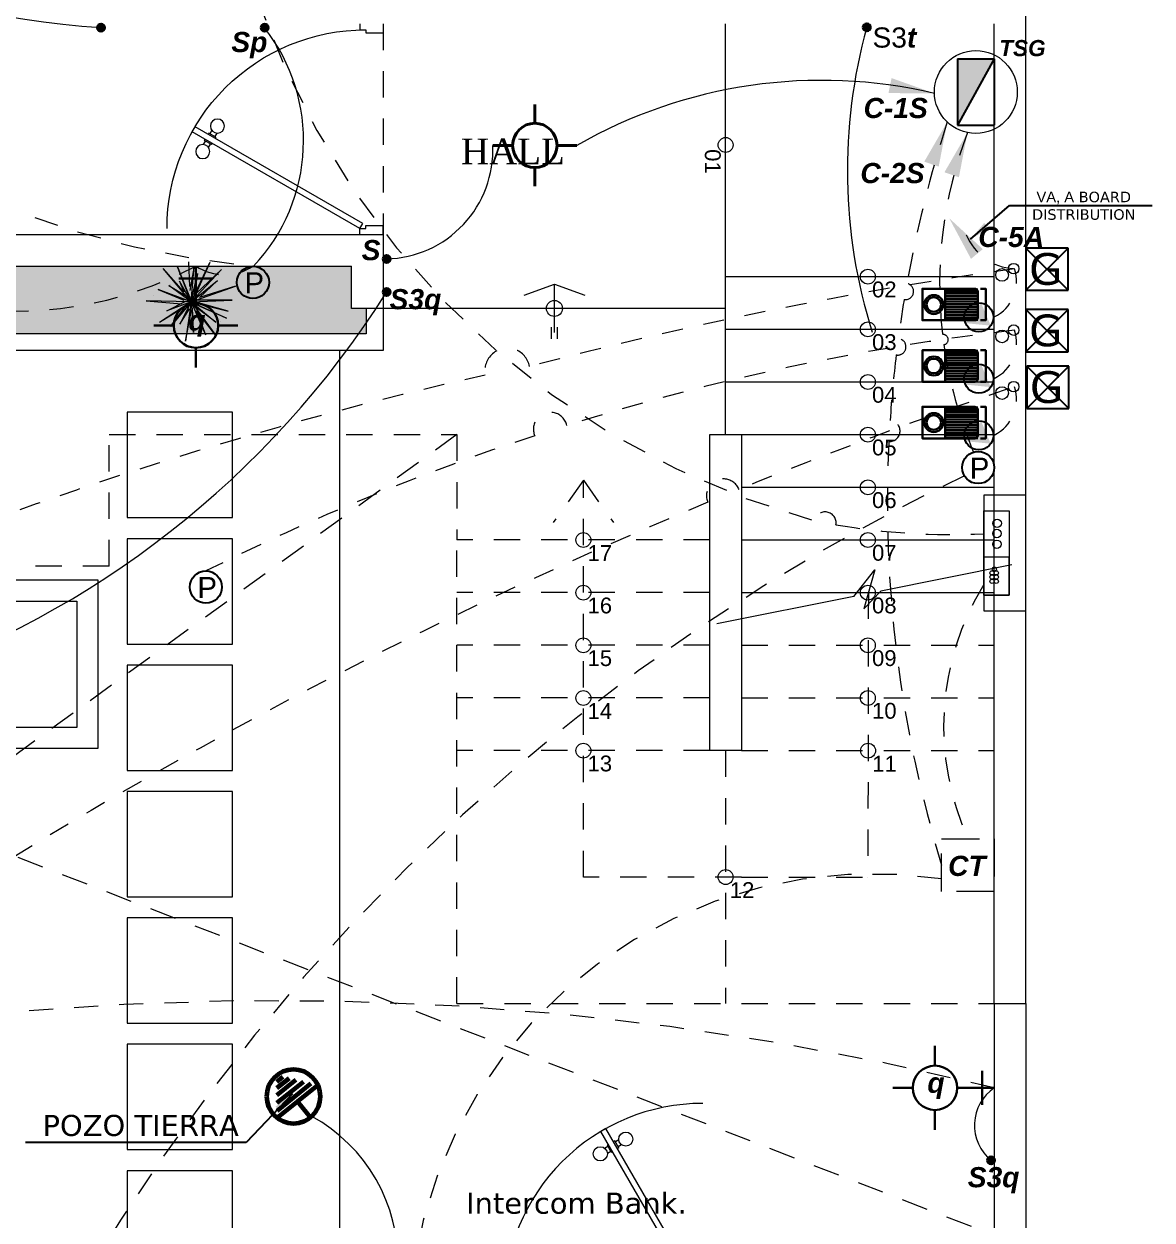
# Model space of a CAD drawing. Header units: millimetres. Extents: x -59 to 123, y 54 to 155.
# Drawn here: x -53.33 to -47.98, y 105.3 to 110.98 of the extents above; entities that cross this region are included whole.
import ezdxf

# ---------------------------------------------------------------- set-up
doc = ezdxf.new("R2010")
doc.units = ezdxf.units.MM
for name, pattern in [('ACAD_ISO04W100', [30.5, 24, -3, 0.5, -3]), ('ACAD_ISO06W100', [36, 24, -3, 0, -3, 0, -3, 0, -3]), ('ACAD_ISO10W100', [18.5, 12, -3, 0.5, -3]), ('ACAD_ISO12W100', [21, 12, -3, 0, -3, 0, -3]), ('CONTINUA', [0]), ('DASHED', [0.75, 0.5, -0.25]), ('HIDDEN', [9.525, 6.35, -3.175]), ('HIDDEN2', [0.1875, 0.125, -0.0625])]:
    doc.linetypes.add(name, pattern=pattern)
doc.layers.get('0').update_dxf_attribs({"lineweight": 9})
for name, color, linetype, lineweight in [('0.2', 7, 'Continuous', 20), ('ACOMETIDA', 6, 'ACAD_ISO04W100', 60), ('arboles', 94, 'Continuous', 9), ('C.EMPOTRADO EN PARED Y TECHO', 210, 'Continuous', 40), ('Centros de Luz', 150, 'Continuous', 30), ('COTAS', 8, 'Continuous', 5), ('desague', 4, 'Continuous', 60), ('ESCALERA', 128, 'Continuous', 9), ('HP-Baranda', 2, 'Continuous', 0), ('muro', 5, 'Continuous', 70), ('murobajo', 7, 'Continuous', 30), ('MUROS', 7, 'Continuous', 80), ('niveles', 8, 'Continuous', 15), ('pisos', 251, 'Continuous', 0), ('PUERTAS', 7, 'Continuous', 9), ('red tomacorrient', 21, 'Continuous', 40), ('redaguafria', 141, 'ACAD_ISO10W100', 30), ('T.D.', 105, 'Continuous', 25), ('TD', 132, 'Continuous', 25), ('TEXTO ELECTRICO', 140, 'Continuous', 25), ('TEXTO1', 7, 'Continuous', 0), ('vegetacion', 95, 'Continuous', 0)]:
    doc.layers.add(name, color=color, linetype=linetype, lineweight=lineweight)
for name, color, linetype in [('A-PROY', 8, 'HIDDEN2'), ('A-TEX 010', 7, 'Continuous'), ('telefono', 54, 'Continuous'), ('TV', 140, 'ACAD_ISO12W100')]:
    doc.layers.add(name, color=color, linetype=linetype)
doc.styles.add('BOLD', font='Swis721 Lt BT Light.ttf', dxfattribs={"height": 2})
doc.styles.add('david', font='arialbi.ttf', dxfattribs={"height": 0.05})
doc.styles.add('Ejes', font='arial.ttf', dxfattribs={"height": 0.2})
doc.styles.add('ROMANS', font='ROMANS.SHX', dxfattribs={"width": 1.35, "height": 0.29})
doc.styles.add('style4', font='verdanab.ttf', dxfattribs={"height": 0.1})
doc.styles.add('textcosan', font='verdana.ttf', dxfattribs={"height": 0.1})
doc.dimstyles.new('dimension horizontal', dxfattribs={"dimtxt": 0.08, "dimasz": 0.1, "dimexe": 0.15, "dimexo": 0.3, "dimgap": 0.01, "dimtad": 2, "dimtih": 1, "dimtoh": 1, "dimzin": 1, "dimtxsty": 'style4', "dimblk": 'ARCHTICK', "dimcen": 0.08, "dimadec": 0, "dimazin": 0, "dimtfac": 1, "dimtmove": 0, "dimatfit": 3, "dimfxl": 1, "dimarcsym": 0})

# ---------------------------------------------------------------- blocks, each defined once
blk = doc.blocks.new('A$C553331B4')
at = {"layer": 'pisos'}
for points in [[(0, 4.1), (0.5, 4.1), (0.5, 3.6), (0, 3.6)], [(1.8, 4.1), (1.3, 4.1), (1.3, 3.6), (1.8, 3.6)], [(0, 3.5), (0.5, 3.5), (0.5, 3), (0, 3)], [(1.8, 3.5), (1.3, 3.5), (1.3, 3), (1.8, 3)], [(0, 2.9), (0.5, 2.9), (0.5, 2.4), (0, 2.4)], [(1.8, 2.9), (1.3, 2.9), (1.3, 2.4), (1.8, 2.4)], [(0, 2.3), (0.5, 2.3), (0.5, 1.8), (0, 1.8)], [(1.8, 2.3), (1.3, 2.3), (1.3, 1.8), (1.8, 1.8)], [(0, 1.7), (0.5, 1.7), (0.5, 1.2), (0, 1.2)], [(1.8, 1.7), (1.3, 1.7), (1.3, 1.2), (1.8, 1.2)], [(0, 1.1), (0.5, 1.1), (0.5, 0.6), (0, 0.6)], [(1.8, 1.1), (1.3, 1.1), (1.3, 0.6), (1.8, 0.6)], [(0, 0.5), (0.5, 0.5), (0.5, 0), (0, 0)], [(1.8, 0.5), (1.3, 0.5), (1.3, 0), (1.8, 0)]]:
    blk.add_lwpolyline(points, close=True, dxfattribs=at)
blk = doc.blocks.new('rf67')
at = {"layer": 'PUERTAS', "ltscale": 0.075}
for p, q in [((2984.4541, 394.8959), (2984.4292, 394.895)), ((2984.4585, 394.0686), (2984.4292, 394.895)), ((2984.4834, 394.0695), (2984.4541, 394.8959)), ((2983.7327, 394.4394), (2983.6977, 394.3735)), ((2983.711, 394.4797), (2983.7334, 394.4678)), ((2983.7334, 394.4678), (2983.7215, 394.4454)), ((2983.7215, 394.4454), (2983.7327, 394.4394)), ((2983.6641, 394.3914), (2983.6977, 394.3735)), ((2984.4603, 394.0531), (2984.4253, 393.9872)), ((2984.4834, 394.0695), (2984.4585, 394.0686)), ((2984.4715, 394.0471), (2984.4603, 394.0531)), ((2984.4834, 394.0695), (2984.4715, 394.0471)), ((2984.5059, 394.0576), (2984.4834, 394.0695)), ((2984.459, 393.9693), (2984.4253, 393.9872))]:
    blk.add_line(p, q, dxfattribs=at)
at = {"layer": 'PUERTAS', "ltscale": 0.01}
for p, q in [((2984.4089, 394.8242), (2984.4257, 394.8248)), ((2984.4098, 394.8001), (2984.4265, 394.8006)), ((2984.4255, 394.8297), (2984.4315, 394.8299)), ((2984.4267, 394.796), (2984.4255, 394.8297)), ((2984.4267, 394.796), (2984.4327, 394.7962)), ((2984.4625, 394.831), (2984.4565, 394.8308)), ((2984.4637, 394.7974), (2984.4577, 394.7971)), ((2984.4637, 394.7974), (2984.4625, 394.831)), ((2984.4794, 394.8268), (2984.4627, 394.8262)), ((2984.4803, 394.8026), (2984.4636, 394.802))]:
    blk.add_line(p, q, dxfattribs=at)
for centre in [(2984.5074, 394.8161), (2984.3818, 394.8116)]:
    blk.add_circle(centre, 0.0302, dxfattribs=at)
blk.add_arc((2984.4709, 394.0476), 0.8484, 61.9779, 152.0448, dxfattribs=at)
blk = doc.blocks.new('A$C45F17A5E')
at = {"color": 250, "lineweight": 0}
for p, q in [((0.1297, 0.2585), (0.1297, 0.2031)), ((0.1439, 0.2288), (0.1439, 0)), ((0.1582, 0.2585), (0.1582, 0.2031))]:
    blk.add_line(p, q, dxfattribs=at)
blk.add_lwpolyline([(0.2879, 0.0523), (0.1439, 0), (0, 0.0523)], dxfattribs=at)
blk.add_circle((0.1439, 0.1144), 0.0379, dxfattribs=at)
blk = doc.blocks.new('DWW')
at = {"layer": 'arboles', "color": 251}
for p, q in [((303.8202, 165.0302), (303.6293, 165.257)), ((303.6293, 165.257), (303.7699, 165.0977)), ((303.8202, 165.0302), (303.7285, 165.2695)), ((303.7285, 165.2695), (303.815, 165.0517)), ((303.8119, 165.1333), (303.8053, 165.3022)), ((303.8411, 165.2739), (303.8128, 165.108)), ((303.8202, 165.0302), (303.9485, 165.2997)), ((303.8202, 165.0302), (303.8411, 165.2739)), ((303.8202, 165.0302), (304.0285, 165.2508)), ((303.8202, 165.0302), (303.8648, 165.2228)), ((303.8648, 165.2228), (303.8365, 165.0569)), ((303.9485, 165.2997), (303.8528, 165.0835)), ((303.8528, 165.0835), (304.0285, 165.2508)), ((303.9866, 165.2265), (303.9866, 165.2265)), ((303.8202, 165.0302), (303.6684, 165.1415)), ((303.6684, 165.1415), (303.7883, 165.068)), ((303.6794, 165.1474), (303.6794, 165.1474)), ((303.8202, 165.0302), (303.741, 165.1703)), ((303.741, 165.1703), (303.7699, 165.0977)), ((303.8202, 165.0302), (304.001, 165.176)), ((303.8733, 165.1506), (303.8733, 165.1506)), ((304.001, 165.176), (303.8785, 165.0594)), ((303.9973, 165.207), (303.9973, 165.207)), ((303.5661, 165.0715), (303.5661, 165.0715)), ((303.8202, 165.0302), (303.5958, 165.1126)), ((303.5958, 165.1126), (303.772, 165.0414)), ((303.6901, 165.1279), (303.6901, 165.1279)), ((303.8202, 165.0302), (304.1239, 165.1373)), ((304.1239, 165.1373), (303.8785, 165.0594)), ((303.8202, 165.0302), (303.512, 165.0357)), ((303.512, 165.0357), (303.7557, 165.0147)), ((303.8202, 165.0302), (303.6045, 164.8875)), ((303.7824, 164.9984), (303.6045, 164.8875)), ((303.6534, 164.9674), (303.7854, 165.0332)), ((303.8202, 165.0302), (303.6534, 164.9674)), ((303.8202, 165.0302), (303.6793, 164.86)), ((303.6793, 164.86), (303.7824, 164.9984)), ((303.8202, 165.0302), (303.7437, 164.8755)), ((303.7437, 164.8755), (303.809, 164.9821)), ((303.8202, 165.0302), (303.7829, 164.7599)), ((303.8202, 165.0302), (304.1016, 165.0411)), ((303.8202, 165.0302), (304.0742, 164.9663)), ((303.8202, 165.0302), (303.9896, 164.7982)), ((303.8202, 165.0302), (304.063, 164.9181)), ((303.8202, 165.0302), (303.9904, 164.8893)), ((303.8202, 165.0302), (303.837, 164.8184)), ((303.8202, 165.0302), (303.92, 164.8042)), ((303.837, 164.8184), (303.8305, 164.9872)), ((304.063, 164.9181), (303.8468, 165.0139)), ((303.9904, 164.8893), (303.852, 164.9924)), ((304.0742, 164.9663), (303.855, 165.0272)), ((304.1016, 165.0411), (303.8631, 165.0405)), ((303.7829, 164.7599), (303.8223, 164.9739)), ((303.9896, 164.7982), (303.8571, 164.9709)), ((303.8571, 164.9709), (303.92, 164.8042)), ((304.0117, 164.9116), (304.0117, 164.9116)), ((303.6045, 164.8875), (303.6045, 164.8875)), ((303.8984, 164.8357), (303.8984, 164.8357)), ((304.0225, 164.892), (304.0225, 164.892))]:
    blk.add_line(p, q, dxfattribs=at)
blk = doc.blocks.new('A$C430C04D8')
at = {"layer": 'vegetacion', "lineweight": 0}
h = blk.add_hatch(dxfattribs=at)
h.set_pattern_fill('AR-SAND', color=256, scale=0.0025)
h.set_pattern_definition([(37.5, (-176.8133, 67.89399), (-0.00400008, 0.12235331), [0, -0.09652, 0, -0.10795, 0, -0.1031875]), (7.5, (-176.8133, 67.89399), (0.11238082, 0.17920628), [0, -0.05207, 0, -0.086995, 0, -0.0333375]), (327.5, (-176.89141, 67.89399), (0.19774809, 0.000359296), [0, -0.03175, 0, -0.1143, 0, -0.149225]), (317.5, (-176.89141, 67.89399), (0.19088911, 0.05573233), [0, -0.015875, 0, -0.07493, 0, -0.085725])])
h.paths.add_polyline_path([(5.37, 4.7993), (5.3, 4.7993), (5.3, 4.9993), (0.15, 4.9993), (0.15, 4.6793), (5.37, 4.6793)])
at = {"layer": 'A-PROY', "lineweight": 0}
for p, q in [((5.45, 6.15), (5.45, 5.15)), ((5.8001, 4.2), (0.15, 0.1)), ((4.15, 4.2), (5.8001, 4.2)), ((4.15, 3.575), (4.15, 4.2)), ((5.8001, 4.2), (5.8001, 3.7)), ((6.4, 3.9837), (6.2567, 3.7823)), ((6.4, 2.1), (6.4, 3.9837)), ((6.4, 3.9837), (6.5433, 3.7823)), ((7, 3.7), (5.8, 3.7)), ((5.8, 1.5), (5.8001, 3.7)), ((4.15, 3.575), (0.15, 3.575)), ((0.15, 3.575), (8.35, 0.4)), ((7, 3.45), (5.8, 3.45)), ((7.7524, 3.45), (7.75, 2.1)), ((7, 3.2), (5.8, 3.2)), ((7.15, 3.2), (8.35, 3.2)), ((7, 2.95), (5.8, 2.95)), ((7.15, 2.95), (8.35, 2.95)), ((7, 2.7), (5.8, 2.7)), ((7.075, 2.7), (7.075, 1.5)), ((7.15, 2.7), (8.35, 2.7)), ((7.15, 2.1), (6.4, 2.1)), ((7.15, 2.1), (7.75, 2.1)), ((5.8, 1.5001), (7.15, 1.5)), ((7.15, 1.5), (8.35, 1.5))]:
    blk.add_line(p, q, dxfattribs=at)
at = {"layer": 'COTAS', "lineweight": 0}
blk.add_line((5.245, 0.4), (5.245, 4.5993), dxfattribs=at)
at = {"layer": 'ESCALERA', "lineweight": 0, "ltscale": 0.25}
for p, q in [((7.075, 4.2), (7.075, 6.15)), ((7.075, 4.95), (8.35, 4.95)), ((7.075, 4.7993), (5.45, 4.7993)), ((7.075, 4.7), (8.35, 4.7)), ((7.075, 4.45), (8.35, 4.45)), ((7.15, 4.2), (8.35, 4.2)), ((7.15, 3.95), (8.35, 3.95)), ((7.15, 3.7), (8.35, 3.7)), ((7.15, 3.45), (8.35, 3.45))]:
    blk.add_line(p, q, dxfattribs=at)
at = {"layer": 'HP-Baranda', "lineweight": 0}
for p, q in [((8.4326, 3.582), (7.8119, 3.4578)), ((7.6836, 3.4321), (7.0326, 3.302))]:
    blk.add_line(p, q, dxfattribs=at)
blk.add_lwpolyline([(7.6836, 3.4321), (7.7832, 3.5577), (7.7307, 3.3739), (7.8119, 3.4578)], dxfattribs=at)
at = {"layer": 'muro', "lineweight": 0, "ltscale": 0.25}
for p, q in [((5.37, 4.7993), (5.37, 4.6793)), ((5.45, 4.7993), (5.45, 4.5993)), ((5.37, 4.6793), (0.15, 4.6793)), ((5.45, 4.5993), (0.15, 4.5993))]:
    blk.add_line(p, q, dxfattribs=at)
at = {"layer": 'murobajo', "lineweight": 0}
for p, q in [((8.35, 1.5), (8.35, 0.4)), ((8.5, 1.5), (8.5, 0))]:
    blk.add_line(p, q, dxfattribs=at)
at = {"layer": 'MUROS', "lineweight": 0}
for p, q in [((8.5, 1.5), (8.5, 8.6)), ((8.35, 4.8), (8.35, 6.15)), ((8.35, 1.5), (8.35, 5.95)), ((3, 5.15), (5.45, 5.15)), ((5.45, 5.15), (5.45, 4.7993)), ((3, 4.9993), (5.3, 4.9993)), ((5.3, 4.7993), (5.3, 4.9993)), ((5.45, 4.7993), (5.3, 4.7993)), ((8.35, 1.5), (8.5, 1.5))]:
    blk.add_line(p, q, dxfattribs=at)
blk.add_lwpolyline([(7, 4.2), (7.15, 4.2), (7.15, 2.7009), (7, 2.7009), (7, 4.2)], dxfattribs=at)
at = {"layer": 'niveles', "lineweight": 0}
for centre in [(7.075, 5.575), (7.75, 4.95), (7.75, 4.7), (7.75, 4.45), (7.75, 4.2), (7.75, 3.95), (6.4, 3.7), (7.75, 3.7), (6.4, 3.45), (7.75, 3.45), (6.4, 3.2), (7.75, 3.2), (6.4, 2.95), (7.75, 2.95), (6.4, 2.7), (6.4, 2.7), (7.7511, 2.7), (7.075, 2.1)]:
    blk.add_circle(centre, 0.0354, dxfattribs=at)
at = {"layer": 'arboles', "lineweight": 0, "xscale": 0.6931293320671273, "yscale": 0.6931293320671273, "zscale": 0.6931293320671273}
blk.add_blockref('DWW', (-206.0485, -109.5562), dxfattribs=at)
at = {"layer": 'COTAS', "lineweight": 0}
blk.add_blockref('A$C553331B4', (2.935, 0.2062), dxfattribs=at)
at = {"layer": 'ESCALERA', "lineweight": 0, "ltscale": 0.25, "rotation": 180}
blk.add_blockref('A$C45F17A5E', (6.4064, 4.9137), dxfattribs=at)
at = {"layer": 'PUERTAS', "lineweight": 0}
for p, xscale, yscale, zscale, rotation in [((1947.2894, 2728.5982), -1.111111111121789, 1.111111111121789, 1.111111111121789, 62.03080168762027), ((-2716.4532, -1941.8394), 1.111111111112768, 1.111111111112768, 1.111111111112768, 27.96919831237969)]:
    blk.add_blockref('rf67', p, dxfattribs=dict(at, xscale=xscale, yscale=yscale, zscale=zscale, rotation=rotation))
at = {"layer": 'A-PROY', "lineweight": 0, "insert": (7.8863, 2.8506, 0), "char_height": 0.075, "width": 0.202723, "attachment_point": 9, "style": 'BOLD'}
blk.add_mtext('10', dxfattribs=at)
at = {"layer": 'A-TEX 010', "lineweight": 0, "insert": (6.0657, 5.6056), "char_height": 0.1224, "attachment_point": 2, "style": 'ROMANS'}
blk.add_mtext('{\\fTimes New Roman|b0|i0|c0|p18;HALL}', dxfattribs=at)
at = {"layer": 'niveles', "lineweight": 0, "insert": (6.9756, 5.4387, 0), "char_height": 0.075, "width": 0.202723, "attachment_point": 9, "rotation": 270, "style": 'BOLD'}
blk.add_mtext('01', dxfattribs=at)
at = {"layer": 'niveles', "lineweight": 0, "char_height": 0.075, "width": 0.202723, "attachment_point": 9, "style": 'BOLD'}
for s, insert in [('02', (7.8863, 4.8506, 0)), ('03', (7.8863, 4.6006, 0)), ('04', (7.8863, 4.3506, 0)), ('05', (7.8863, 4.1006, 0)), ('06', (7.8863, 3.8506, 0)), ('17', (6.5363, 3.6006, 0)), ('07', (7.8863, 3.6006, 0)), ('16', (6.5363, 3.3506, 0)), ('08', (7.8863, 3.3506, 0)), ('15', (6.5363, 3.1006, 0)), ('09', (7.8863, 3.1006, 0)), ('14', (6.5363, 2.8506, 0)), ('13', (6.5363, 2.6006, 0)), ('11', (7.8873, 2.6006, 0)), ('12', (7.2113, 2.0006, 0))]:
    blk.add_mtext(s, dxfattribs=dict(at, insert=insert))
blk = doc.blocks.new('A$C40BC6331')
at = {"linetype": 'CONTINUA'}
for p, q in [((0.116, 0.1964), (0.116, 0.0468)), ((0.2707, 0.1932), (0.116, 0.1932)), ((0.2707, 0.1857), (0.116, 0.1857)), ((0.2707, 0.1807), (0.116, 0.1807)), ((0.2707, 0.1732), (0.116, 0.1732)), ((0.2707, 0.1607), (0.116, 0.1607)), ((0.2707, 0.1482), (0.116, 0.1482)), ((0.2707, 0.1357), (0.116, 0.1357)), ((0.2707, 0.1232), (0.116, 0.1232)), ((0.2707, 0.1107), (0.116, 0.1107)), ((0.2707, 0.0982), (0.116, 0.0982)), ((0.2707, 0.0857), (0.116, 0.0857)), ((0.2707, 0.0732), (0.116, 0.0732)), ((0.2707, 0.0607), (0.116, 0.0607)), ((0.2707, 0.0482), (0.116, 0.0482))]:
    blk.add_line(p, q, dxfattribs=at)
for points in [[(0.2575, 0.0468), (0.0082, 0.0468), (0.0082, 0.1964), (0.2575, 0.1964)], [(0.2838, 0.1964), (0.3086, 0.1964), (0.3086, 0.0468), (0.2838, 0.0468)]]:
    blk.add_lwpolyline(points, dxfattribs=at)
blk.add_lwpolyline([(0.116, 0.0468), (0.116, 0.1964), (0.2569, 0.1964, -0.407222), (0.2707, 0.183), (0.2707, 0.0567, -0.316502), (0.2569, 0.0468), (0.116, 0.0468)], format="xyb", dxfattribs=at)
at = {"linetype": 'CONTINUA', "ltscale": 0.5}
blk.add_circle((0.0621, 0.1216), 0.045, dxfattribs=at)
at = {"linetype": 'CONTINUA'}
blk.add_circle((0.0621, 0.1216), 0.0346, dxfattribs=at)
blk = doc.blocks.new('rrllluuuuzzzz')
at = {"layer": 'C.EMPOTRADO EN PARED Y TECHO'}
for points in [[(0.1994, 0.1053), (0.1994, 0.1937)], [(0.0942, 0), (0, 0)], [(0.3047, 0), (0.3989, 0)], [(0.1994, -0.1053), (0.1994, -0.1937)]]:
    blk.add_lwpolyline(points, dxfattribs=at)
blk.add_circle((0.1994, 0), 0.1053, dxfattribs=at)
blk = doc.blocks.new('A$C2CDF31AB')
at = {"linetype": 'ByBlock'}
blk.add_hatch(color=256, dxfattribs=at).paths.add_polyline_path([(0, 0.0166, 1), (0.0331, 0.0166, 1)])
blk.add_hatch(color=256, dxfattribs=at).paths.add_polyline_path([(0, 0.0166, 1), (0.0331, 0.0166, 1)])
blk.add_circle((0.0166, 0.0166), 0.0166, dxfattribs=at)
blk = doc.blocks.new('A$C3BCF1C71')
at = {"lineweight": -3}
blk.add_hatch(color=256, dxfattribs=at).paths.add_polyline_path([(0.315, 0), (0, 0.175), (0, 0)])
for p, q in [((0, 0.175), (0.315, 0.175)), ((0, 0), (0, 0.175)), ((0, 0.175), (0.315, 0)), ((0.315, 0), (0.315, 0.175)), ((0, 0), (0.315, 0))]:
    blk.add_line(p, q, dxfattribs=at)
blk = doc.blocks.new('caja de paso')
at = {"lineweight": -3}
blk.add_circle((0, 0), 0.0763, dxfattribs=at)
at = {"style": 'Ejes'}
blk.add_text('P', height=0.1, dxfattribs=at).set_placement((-0.0403, -0.0524))
blk = doc.blocks.new('tableros')
at = {"color": 6}
for p, q in [((3796.9198, 2833.1812), (3796.8198, 2833.1812)), ((3796.8198, 2833.1812), (3796.9998, 2833.1812))]:
    blk.add_line(p, q, dxfattribs=at)
for points in [[(3796.7448, 2832.9812), (3797.2948, 2832.9812), (3797.2948, 2833.1812), (3796.7448, 2833.1812)], [(3796.8198, 2833.1812), (3797.2198, 2833.1812), (3797.2198, 2833.0612), (3796.8198, 2833.0612)], [(3796.8198, 2833.0612), (3796.9998, 2833.0612), (3796.9998, 2833.1812), (3796.8198, 2833.1812)]]:
    blk.add_lwpolyline(points, close=True, dxfattribs=at)
for centre, radius in [((3796.8853, 2833.1419), 0.01), ((3796.8853, 2833.1219), 0.01), ((3796.9053, 2833.1419), 0.01), ((3796.9053, 2833.1219), 0.01), ((3796.9253, 2833.1419), 0.01), ((3796.9253, 2833.1219), 0.01), ((3796.9435, 2833.1312), 0.01), ((3797.0608, 2833.1187), 0.02), ((3797.1119, 2833.1187), 0.02), ((3797.1604, 2833.1174), 0.02)]:
    blk.add_circle(centre, radius, dxfattribs=at)
blk = doc.blocks.new('tr')
at = {"layer": '0.2', "lineweight": -3}
blk.add_hatch(color=256, dxfattribs=at).paths.add_polyline_path([(0.0106, 0.0682), (-0.0632, -0.0277), (0.0564, -0.0397)])
blk.add_circle((0, 0), 0.069, dxfattribs=at)
blk = doc.blocks.new('OO')
at = {"layer": 'telefono', "linetype": 'HIDDEN'}
for p, q in [((566.9956, 1787.1924), (567.1956, 1787.3924)), ((566.9956, 1787.3924), (567.1956, 1787.1924))]:
    blk.add_line(p, q, dxfattribs=at)
blk.add_lwpolyline([(566.9956, 1787.1924), (567.1956, 1787.1924), (567.1956, 1787.3924), (566.9956, 1787.3924)], close=True, dxfattribs=at)
blk = doc.blocks.new('_ArchTick')
at = {"color": 0, "linetype": 'ByBlock', "const_width": 0.15}
blk.add_lwpolyline([(-0.5, -0.5), (0.5, 0.5)], dxfattribs=at)
blk = doc.blocks.new('A$C00722B8B')
at = {"layer": 'Centros de Luz'}
for p, q in [((0, 0.1053), (0, 0.1994)), ((-0.1994, 0), (-0.1053, 0)), ((0.1053, 0), (0.1994, 0)), ((0, -0.1053), (0, -0.2814)), ((0, -0.2239), (-0.0808, -0.2239)), ((0, -0.2239), (0.0808, -0.2239))]:
    blk.add_line(p, q, dxfattribs=at)
at = {"layer": 'Centros de Luz', "lineweight": 30}
blk.add_circle((0, 0), 0.1053, dxfattribs=at)
blk = doc.blocks.new('A$C79E72A3B')
at = {"linetype": 'ByBlock'}
blk.add_hatch(color=256, dxfattribs=at).paths.add_polyline_path([(0, 0.0166, 1), (0.0331, 0.0166, 1)])
blk.add_circle((0.0166, 0.0166), 0.0166, dxfattribs=at)
blk = doc.blocks.new('A$C44BB7B0C')
at = {"linetype": 'ByBlock'}
for p, q in [((0.1278, 0.1588), (0.1278, 0.2561)), ((0.2524, 0.1588), (0.0037, 0.1588)), ((0.2313, 0.1319), (0.0248, 0.1319)), ((0.2085, 0.1028), (0.0476, 0.1028)), ((0.1858, 0.0737), (0.0704, 0.0737)), ((0.1655, 0.0478), (0.0906, 0.0478)), ((0.147, 0.0241), (0.1092, 0.0241))]:
    blk.add_line(p, q, dxfattribs=at)
blk.add_circle((0.1281, 0.1281), 0.1281, dxfattribs=at)

msp = doc.modelspace()

# ---------------------------------------------------------------- hatches: boundary and pattern name
at = {"layer": 'C.EMPOTRADO EN PARED Y TECHO', "lineweight": 5}
h = msp.add_hatch(color=256, dxfattribs=at)
edge = h.paths.add_edge_path()
edge.add_line((-49.2175, 110.7218), (-49.2252, 110.6846))
edge.add_spline(control_points=[(-49.2252, 110.6846), (-49.1546, 110.6734), (-49.0842, 110.6613), (-49.0138, 110.6491)], knot_values=[1.855835, 1.855835, 1.855835, 1.855835, 2.148841, 2.148841, 2.148841, 2.148841], degree=3, periodic=0)
edge.add_line((-49.0138, 110.6491), (-49.2175, 110.7218))
edge = h.paths.add_edge_path()
edge.add_spline(control_points=[(-49.0138, 110.6491), (-49.0842, 110.6613), (-49.1546, 110.6734), (-49.2252, 110.6846)], knot_values=[1.855835, 1.855835, 1.855835, 1.855835, 2.148841, 2.148841, 2.148841, 2.148841], degree=3, periodic=0)
edge.add_line((-49.2252, 110.6846), (-49.2323, 110.6507))
edge.add_line((-49.2323, 110.6507), (-49.0138, 110.6491))
at = {"layer": 'red tomacorrient', "linetype": 'HIDDEN', "lineweight": 5, "ltscale": 0.018}
h = msp.add_hatch(color=74, dxfattribs=at)
edge = h.paths.add_edge_path()
edge.add_line((-48.9939, 110.3018), (-49.0299, 110.3139))
edge.add_spline(control_points=[(-49.0299, 110.3139), (-49.0036, 110.3804), (-48.9783, 110.4473), (-48.953, 110.5142)], knot_values=[1.855835, 1.855835, 1.855835, 1.855835, 2.148841, 2.148841, 2.148841, 2.148841], degree=3, periodic=0)
edge.add_line((-48.953, 110.5142), (-48.9939, 110.3018))
edge = h.paths.add_edge_path()
edge.add_spline(control_points=[(-48.953, 110.5142), (-48.9783, 110.4473), (-49.0036, 110.3804), (-49.0299, 110.3139)], knot_values=[1.855835, 1.855835, 1.855835, 1.855835, 2.148841, 2.148841, 2.148841, 2.148841], degree=3, periodic=0)
edge.add_line((-49.0299, 110.3139), (-49.0626, 110.325))
edge.add_line((-49.0626, 110.325), (-48.953, 110.5142))
h = msp.add_hatch(color=74, dxfattribs=at)
edge = h.paths.add_edge_path()
edge.add_line((-48.8979, 110.2513), (-48.9339, 110.2635))
edge.add_spline(control_points=[(-48.9339, 110.2635), (-48.9076, 110.33), (-48.8823, 110.3968), (-48.8571, 110.4637)], knot_values=[1.855835, 1.855835, 1.855835, 1.855835, 2.148841, 2.148841, 2.148841, 2.148841], degree=3, periodic=0)
edge.add_line((-48.8571, 110.4637), (-48.8979, 110.2513))
edge = h.paths.add_edge_path()
edge.add_spline(control_points=[(-48.8571, 110.4637), (-48.8823, 110.3968), (-48.9076, 110.33), (-48.9339, 110.2635)], knot_values=[1.855835, 1.855835, 1.855835, 1.855835, 2.148841, 2.148841, 2.148841, 2.148841], degree=3, periodic=0)
edge.add_line((-48.9339, 110.2635), (-48.9667, 110.2746))
edge.add_line((-48.9667, 110.2746), (-48.8571, 110.4637))
at = {"layer": 'red tomacorrient', "linetype": 'DASHED', "lineweight": 5, "ltscale": 0.2}
h = msp.add_hatch(color=1, dxfattribs=at)
edge = h.paths.add_edge_path()
edge.add_line((-48.7846, 109.91), (-48.8139, 109.8858))
edge.add_spline(control_points=[(-48.8139, 109.8858), (-48.8567, 109.9431), (-48.9002, 109.9998), (-48.9438, 110.0564)], knot_values=[1.855835, 1.855835, 1.855835, 1.855835, 2.148841, 2.148841, 2.148841, 2.148841], degree=3, periodic=0)
edge.add_line((-48.9438, 110.0564), (-48.7846, 109.91))
edge = h.paths.add_edge_path()
edge.add_spline(control_points=[(-48.9438, 110.0564), (-48.9002, 109.9998), (-48.8567, 109.9431), (-48.8139, 109.8858)], knot_values=[1.855835, 1.855835, 1.855835, 1.855835, 2.148841, 2.148841, 2.148841, 2.148841], degree=3, periodic=0)
edge.add_line((-48.8139, 109.8858), (-48.8406, 109.8638))
edge.add_line((-48.8406, 109.8638), (-48.9438, 110.0564))

# ---------------------------------------------------------------- linework, layer by layer
at = {"layer": 'ACOMETIDA', "linetype": 'HIDDEN', "lineweight": 5, "ltscale": 0.5}
msp.add_arc((-52.3454, 105.1039), 0.7857, 358.2103, 61.3699, dxfattribs=at)
at = {"layer": 'C.EMPOTRADO EN PARED Y TECHO', "lineweight": 5}
for centre, radius, start, end in [((-52.6827, 115.2631), 4.3113, 227.6406, 266.1974), ((-52.8776, 110.4251), 0.8696, 316.6894, 38.057), ((-46.8724, 110.2824), 2.555, 164.5505, 197.4746), ((-49.5494, 108.3726), 2.3386, 76.7674, 119.7815), ((-51.6271, 110.381), 0.5177, 271.5047, 2.3602), ((-55.4077, 112.1035), 4.4882, 250.173, 327.7125), ((-48.6092, 105.7511), 0.215, 124.1729, 230.663)]:
    msp.add_arc(centre, radius, start, end, dxfattribs=at)
at = {"layer": 'red tomacorrient', "color": 74, "linetype": 'HIDDEN', "lineweight": 5, "ltscale": 0.018}
for centre, radius, start, end in [((-48.5415, 112.3803), 3.9015, 173.9271, 254.5065), ((-43.3518, 108.7077), 5.8855, 162.13132, 169.83045), ((-46.951, 109.7415), 2.0385, 159.2656, 186.6808), ((-49.1515, 109.709), 0.0384, 260.282, 80.1275), ((-43.3518, 108.7077), 5.8855, 170.57903, 172.40484), ((-49.1883, 109.4465), 0.0392, 259.272, 86.2999), ((-48.9727, 109.4804), 0.0241, 277.6968, 97.0195), ((-46.951, 109.7415), 2.0385, 188.0355, 202.9619), ((-43.3518, 108.7077), 5.8855, 173.16697, 176.20424), ((-49.2276, 109.0469), 0.0506, 266.9429, 86.4505), ((-43.3518, 108.7077), 5.8855, 177.18909, 197.00558), ((-44.6307, 99.9931), 9.8062, 115.62853, 149.34625), ((-49.5326, 108.6106), 0.0521, 349.9148, 169.0081), ((-48.9305, 111.8472), 3.2921, 260.3681, 272.6197), ((-47.6823, 107.6441), 1.288, 148.457, 204.4286), ((-49.3068, 104.7389), 2.2057, 81.4799, 171.1198), ((-54.4091, 103.0055), 2.3982, 55.9613, 124.0387)]:
    msp.add_arc(centre, radius, start, end, dxfattribs=at)
at = {"layer": 'red tomacorrient', "linetype": 'HIDDEN', "lineweight": 5, "ltscale": 0.018}
for centre, radius, start, end in [((-51.8098, 114.2579), 4.4509, 206.5125, 264.3495), ((-53.3843, 111.4749), 1.8601, 242.2548, 297.7452), ((-52.3832, 110.0345), 0.2462, 236.7089, 303.2911), ((-52.1392, 92.1003), 14.2428, 76.15096, 109.65562)]:
    msp.add_arc(centre, radius, start, end, dxfattribs=at)
at = {"layer": 'red tomacorrient', "color": 1, "linetype": 'DASHED', "lineweight": 5, "ltscale": 0.2}
for centre, radius, start, end in [((-48.6239, 110.0744), 0.2574, 201.8557, 266.823), ((-45.8202, 89.9192), 20.0959, 98.05048, 104.74684), ((-48.812, 109.7566), 0.1875, 295.9313, 18.8065), ((-47.2968, 98.0237), 11.5791, 96.63407, 107.39518), ((-48.812, 109.4649), 0.1875, 295.9313, 18.8065), ((-51.0406, 109.3327), 0.107, 11.0127, 191.1853), ((-47.1174, 91.2628), 18.4932, 102.58127, 112.57827), ((-41.074, 87.0107), 23.4962, 108.83974, 112.17201), ((-48.812, 109.1963), 0.1875, 295.9313, 18.8065), ((-50.8367, 109.0551), 0.0803, 13.1167, 202.4658), ((-47.2968, 98.0237), 11.5791, 108.18732, 116.54343), ((-50.0155, 108.7391), 0.0803, 22.2699, 202.4658), ((-41.074, 87.0107), 23.4962, 112.56368, 124.17545)]:
    msp.add_arc(centre, radius, start, end, dxfattribs=at)
at = {"layer": 'redaguafria', "color": 251, "linetype": 'CONTINUA', "lineweight": 5}
for points in [[(-53.7845, 108.3396), (-52.9845, 108.3396), (-52.9845, 107.5396), (-53.7845, 107.5396)], [(-53.0845, 107.6396), (-53.6845, 107.6396), (-53.6845, 108.2396), (-53.0845, 108.2396)]]:
    msp.add_lwpolyline(points, close=True, dxfattribs=at)
at = {"layer": 'redaguafria', "linetype": 'Continuous', "lineweight": 5, "ltscale": 0.5}
for centre in [(-48.6934, 109.7873), (-48.6934, 109.4956), (-48.6934, 109.227)]:
    msp.add_circle(centre, 0.03, dxfattribs=at)
at = {"layer": 'T.D.', "lineweight": 5}
for centre in [(-48.6381, 109.8174), (-48.6381, 109.5256), (-48.6381, 109.2571)]:
    msp.add_circle(centre, 0.025, dxfattribs=at)
at = {"layer": 'TD', "lineweight": 5}
msp.add_circle((-48.8175, 110.6557), 0.1967, dxfattribs=at)
at = {"layer": 'TV', "color": 74, "linetype": 'ACAD_ISO06W100', "lineweight": 5, "ltscale": 0.0075}
msp.add_lwpolyline([(-48.98, 107.1114), (-48.73, 107.1114), (-48.73, 106.8614), (-48.98, 106.8614)], close=True, dxfattribs=at)

# ---------------------------------------------------------------- block references
at = {"lineweight": 5}
for name, p in [('rrllluuuuzzzz', (-51.1098, 110.4023)), ('tr', (-48.8033, 109.5864)), ('tr', (-48.8033, 109.2947)), ('tr', (-48.8033, 109.0261))]:
    msp.add_blockref(name, p, dxfattribs=at)
for name, p, rotation in [('OO', (518.6156, 1897.107), 180), ('OO', (518.6156, 1896.8153), 180), ('OO', (518.6192, 1896.5464), 180), ('tableros', (2784.4011, -3688.5519), 89.99999999999999)]:
    msp.add_blockref(name, p, dxfattribs=dict(at, rotation=rotation))
at = {"layer": 'ACOMETIDA', "linetype": 'ByBlock', "lineweight": 5, "xscale": -1, "rotation": 218.8572866528562}
msp.add_blockref('A$C44BB7B0C', (-52.2355, 105.9074), dxfattribs=at)
at = {"layer": 'C.EMPOTRADO EN PARED Y TECHO', "lineweight": 5, "xscale": -1}
for name, p, rotation in [('A$C79E72A3B', (-52.952, 110.9447), 0.0001194124792647244), ('A$C79E72A3B', (-52.1763, 110.9446), 0.0001194124792647244), ('A$C2CDF31AB', (-49.3516, 110.9795), 180), ('A$C79E72A3B', (-51.5969, 109.8469), 0.0001194124792647244), ('A$C79E72A3B', (-51.5969, 109.6895), 0.0001194124792647244), ('A$C79E72A3B', (-48.729, 105.5682), 0.0001194124792647244)]:
    msp.add_blockref(name, p, dxfattribs=dict(at, rotation=rotation))
at = {"layer": 'C.EMPOTRADO EN PARED Y TECHO', "lineweight": 5}
for p in [(-52.248, 109.7523), (-48.8063, 108.8731), (-52.4712, 108.306)]:
    msp.add_blockref('caja de paso', p, dxfattribs=at)
at = {"layer": 'Centros de Luz', "lineweight": 5, "rotation": 180}
msp.add_blockref('A$C00722B8B', (-52.5184, 109.5472), dxfattribs=at)
at = {"layer": 'Centros de Luz', "lineweight": 5, "xscale": -1, "rotation": 90}
msp.add_blockref('A$C00722B8B', (-49.0115, 105.929), dxfattribs=at)
at = {"layer": 'desague', "linetype": 'CONTINUA', "lineweight": 5}
msp.add_blockref('A$C430C04D8', (-57.08, 104.8294), dxfattribs=at)
at = {"layer": 'redaguafria', "lineweight": 5, "ltscale": 0.015}
for p in [(-49.0794, 109.5254), (-49.0794, 109.2337), (-49.0794, 108.9651)]:
    msp.add_blockref('A$C40BC6331', p, dxfattribs=at)
at = {"layer": 'TD', "lineweight": 5, "rotation": 270}
msp.add_blockref('A$C3BCF1C71', (-48.905, 110.8132), dxfattribs=at)

# ---------------------------------------------------------------- texts
at = {"lineweight": 5, "insert": (-48.3056, 110.0483), "char_height": 0.05, "width": 1.799767, "attachment_point": 8, "rotation": 360, "style": 'textcosan'}
msp.add_mtext('{\\fArial|b0|i0|c0|p34;VA,\\fArial|b0|i0|c204|p34; A} BOARD\\PDISTRIBUTION', dxfattribs=at)
at = {"layer": 'C.EMPOTRADO EN PARED Y TECHO', "lineweight": 5, "style": 'david'}
for s, height, p in [('Sp', 0.09573, (-52.3504, 110.8453)), ('C-1S', 0.09573, (-49.3503, 110.5321)), ('S', 0.0957, (-51.7319, 109.8575)), ('S3q', 0.09573, (-51.5994, 109.6247)), ('S3q', 0.09573, (-48.856, 105.457))]:
    msp.add_text(s, height=height, dxfattribs=at).set_placement(p)
at = {"layer": 'C.EMPOTRADO EN PARED Y TECHO', "lineweight": 5, "insert": (-49.3081, 110.9623), "char_height": 0.095726, "attachment_point": 1, "style": 'david'}
msp.add_mtext('{\\fArial|b0|i0|c204|p34;S\\fArial|b0|i0|c0|p34;3}t', dxfattribs=at)
at = {"layer": 'red tomacorrient', "color": 74, "linetype": 'HIDDEN', "lineweight": 5, "ltscale": 0.018, "style": 'david'}
msp.add_text('C-2S', height=0.09573, dxfattribs=at).set_placement((-49.3656, 110.2233))
at = {"layer": 'red tomacorrient', "color": 1, "linetype": 'DASHED', "lineweight": 5, "ltscale": 0.2, "style": 'david'}
msp.add_text('C-5A', height=0.09573, dxfattribs=at).set_placement((-48.8059, 109.92))
at = {"layer": 'TD', "lineweight": 5, "style": 'david'}
msp.add_text('TSG', height=0.07658, dxfattribs=at).set_placement((-48.7065, 110.826))
at = {"layer": 'TEXTO ELECTRICO', "lineweight": 5, "style": 'david'}
for s, height, p in [('q', 0.0957, (-52.5543, 109.5235)), ('CT', 0.09573, (-48.9492, 106.9347)), ('q', 0.0957, (-49.0474, 105.9053))]:
    msp.add_text(s, height=height, dxfattribs=at).set_placement(p)
at = {"layer": 'TEXTO1', "lineweight": 5, "ltscale": 0.5, "style": 'textcosan'}
for s, height, p in [('G', 0.15, (-48.565, 109.741)), ('G', 0.15, (-48.565, 109.4493)), ('G', 0.15, (-48.5613, 109.1804)), ('Intercom Bank.', 0.1, (-51.2367, 105.3315))]:
    msp.add_text(s, height=height, dxfattribs=at).set_placement(p)
at = {"layer": 'TEXTO1', "lineweight": 5, "ltscale": 0.5, "insert": (-52.315, 105.8006), "char_height": 0.1, "width": 3.271521, "attachment_point": 3, "style": 'textcosan'}
msp.add_mtext('POZO TIERRA', dxfattribs=at)

# ---------------------------------------------------------------- leaders
at = {"lineweight": 5}
for points in [[(-48.8426, 109.9567), (-48.6578, 110.1167), (-47.9814, 110.1167)], [(-52.0604, 105.9003), (-52.2796, 105.6696), (-53.3272, 105.6696)]]:
    msp.add_leader(points, dimstyle='dimension horizontal', dxfattribs=at)

doc.saveas('drawing.dxf')
